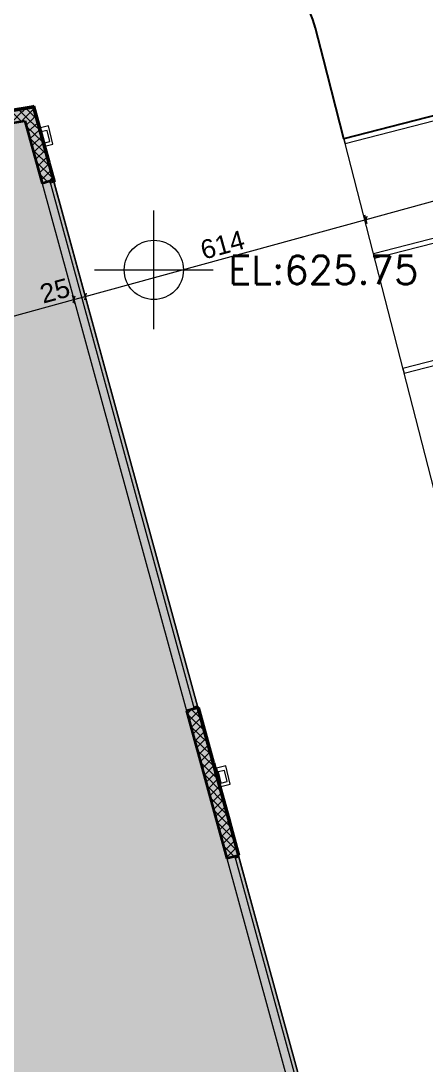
# Model space of a CAD drawing. Header units: metres. Extents: x 7516628 to 7516794, y 4692096 to 4692450.
# Drawn here: x 7516701.82 to 7516710.37, y 4692386.03 to 4692408.06 of the extents above; entities that cross this region are included whole.
import ezdxf

# ---------------------------------------------------------------- set-up
doc = ezdxf.new("R2010")
doc.units = ezdxf.units.M
for name, color, linetype, lineweight in [('New_2D Drafting - General_Pen_No__102', 254, 'Continuous', 0), ('New_2D Drafting - General_Pen_No__2', 8, 'Continuous', 0), ('New_Archicad Windows_Pen_No__103', 31, 'Continuous', 0), ('New_Archicad Windows_Pen_No__82', 253, 'Continuous', 0), ('New_Dimensioning - General', 7, 'Continuous', 0), ('New_Dimensioning - General_Pen_No__1', 7, 'Continuous', 0), ('New_Dimensioning - General_Pen_No__142', 8, 'Continuous', 0), ('New_Dimensioning - General_Pen_No__161', 251, 'Continuous', 0), ('New_Structural - Bearing', 7, 'Continuous', 0), ('New_Structural - Bearing_Pen_No__1', 7, 'Continuous', 0), ('New_Structural - Bearing_Pen_No__102', 254, 'Continuous', 0), ('New_Structural - Bearing_Pen_No__150', 58, 'Continuous', 0), ('New_Structural - Bearing_Pen_No__184', 254, 'Continuous', 0), ('New_Structural - Bearing_Pen_No__204', 254, 'Continuous', 0), ('New_Structural - Bearing_Pen_No__22', 8, 'Continuous', 0), ('niveleta lartesite', 5, 'Continuous', 0), ('projekt', 7, 'Continuous', 0)]:
    doc.layers.add(name, color=color, linetype=linetype, lineweight=lineweight)
doc.styles.add('GENERATED_STYLE_1', font='arial.ttf')
doc.styles.get("Standard").update_dxf_attribs({"font": 'simplex.shx'})
doc.dimstyles.new('GENERATED_STYLE__1', dxfattribs={"dimtxt": 400, "dimasz": 95, "dimexe": 0.18, "dimexo": 100000, "dimgap": 0, "dimtad": 1, "dimdec": 0, "dimlfac": 0.1, "dimzin": 0, "dimdsep": 46, "dimtxsty": 'GENERATED_STYLE_1', "dimblk": 'ARROWHEAD_2', "dimblk1": 'ARROWHEAD_2', "dimblk2": 'ARROWHEAD_2', "dimcen": 0.09, "dimclrd": 251, "dimclre": 251, "dimclrt": 7, "dimadec": 0, "dimazin": 0, "dimtfac": 1, "dimtdec": 4, "dimtmove": 0, "dimatfit": 3, "dimfxl": 1, "dimtolj": 1, "dimtzin": 0, "dimarcsym": 0})
pattern_1 = [(44.99999999999998, (0, 0), (-91.92387818248316, 91.92387818248324), []), (135.0000000000001, (0, 0), (91.9238781824829, 91.92387818248349), [])]
pattern_2 = [(44.99999999999998, (0, 0), (-176.7766952966368, 176.7766952966369), []), (44.99999999999998, (-35.35533905932736, 35.35533905932739), (-176.7766952966368, 176.7766952966369), []), (44.99999999999998, (-70.71067811865473, 70.71067811865478), (-176.7766952966368, 176.7766952966369), [])]

# ---------------------------------------------------------------- blocks, each defined once
blk = doc.blocks.new('Slab_29', base_point=(-25759.95144974149, 75430.77347846248))
at = {"layer": 'New_Structural - Bearing_Pen_No__204', "color": 254, "linetype": 'Continuous', "lineweight": 0, "flags": 128}
blk.add_lwpolyline([(-25759.95144974149, 75430.77347846248), (-34788.51212851441, 73932.0530940181), (-26392.19093090105, 43277.67679569752), (-17611.85185514205, 45682.63673964111)], close=True, dxfattribs=at)
blk = doc.blocks.new('Slab_35', base_point=(-22076.12423998126, 78576.49033854387))
at = {"layer": 'New_Structural - Bearing_Pen_No__184', "color": 254, "linetype": 'Continuous', "lineweight": 0, "flags": 128}
blk.add_lwpolyline([(-22076.12423998126, 78576.49033854387), (-46303.63800945178, 74554.77856824246), (-45594.77753155443, 72138.23779881523), (-25759.95144974149, 75430.77347846248), (-17611.85185514205, 45682.63673964111), (-7877.09251520846, 10141.71721589582), (-11542.09914180956, 9137.861435929606), (-8828.899790343712, -767.8379691656118), (-6016.712207689124, -26229.73658027559), (-4312.456942216158, -41660.27721866157), (379.2418893517606, -96770.96442558194), (-19548.6329040541, -98467.96360597546), (-19555.13085424627, -98391.65813141585), (-19753.14066366718, -98423.51140641085), (-19721.56030660335, -98794.46769330432), (404.927579019386, -97072.67944604837), (412.0980510651861, -97156.90685625123), (8022.656437035948, -96505.83598593903), (-9.094947e-10, 0), (-2952.555899401886, 11490.56185632594), (-19643.20814535404, 76446.13885095759), (-19811.53685661957, 77101.22940127758, 0.388950843474932)], format="xyb", close=True, dxfattribs=at)
blk = doc.blocks.new('Slab_280', base_point=(-17943.70780401004, 69826.53850988435))
at = {"layer": 'New_Structural - Bearing_Pen_No__1', "color": 7, "linetype": 'Continuous', "lineweight": 13, "flags": 128}
blk.add_lwpolyline([(-17943.70780401004, 69826.53850988435), (-13214.85044498695, 71041.64146716811), (-13239.73747113723, 71138.49515026505), (-17968.59483016123, 69923.39219298038)], close=True, dxfattribs=at)
blk = doc.blocks.new('Slab_282', base_point=(-18565.88345778163, 72247.88058729791))
at = {"layer": 'New_Structural - Bearing_Pen_No__1', "color": 7, "linetype": 'Continuous', "lineweight": 13, "flags": 128}
blk.add_lwpolyline([(-18565.88345778163, 72247.88058729791), (-13837.02609875763, 73462.98354458167), (-13861.91312490791, 73559.8372276786), (-18590.77048393192, 72344.73427039439)], close=True, dxfattribs=at)
blk = doc.blocks.new('Slab_284', base_point=(-19188.05911156414, 74669.22266470874))
at = {"layer": 'New_Structural - Bearing_Pen_No__1', "color": 7, "linetype": 'Continuous', "lineweight": 13, "flags": 128}
blk.add_lwpolyline([(-19188.05911156414, 74669.22266470874), (-14459.20175254014, 75884.32562199296), (-14484.08877869042, 75981.17930508943), (-19212.94613771442, 74766.07634780521)], close=True, dxfattribs=at)
blk = doc.blocks.new('Slab_841', base_point=(-16614.15499453505, 81003.69070829356))
at = {"layer": 'New_Structural - Bearing_Pen_No__150', "color": 58, "linetype": 'Continuous', "lineweight": 25, "flags": 128}
blk.add_lwpolyline([(-16614.15499453505, 81003.69070829356, -0.3889508434751074), (-15481.86130285467, 80266.06023966042), (-14710.70449464969, 77264.92315453288), (-14412.12212161008, 76102.92001437029), (-14508.97580484161, 76078.03298818499), (-14484.08877869042, 75981.17930508943), (-19211.59697254825, 74766.42302237314), (-19643.20814535404, 76446.13885095759), (-19811.53685661957, 77101.22940127758, 0.3889508434749808), (-22076.12423998126, 78576.49033854387), (-24340.75467636194, 78200.56687532588), (-24790.86750022907, 79646.37516863787)], format="xyb", close=True, dxfattribs=at)
blk = doc.blocks.new('Slab_893', base_point=(-25548.45172723807, 74608.02665132709))
at = {"layer": 'New_Structural - Bearing_Pen_No__184', "color": 254, "linetype": 'Continuous', "lineweight": 0, "flags": 128}
for points in [[(-25548.45172723807, 74608.02665132709), (-25348.88274815179, 74654.86796715448), (-25439.65703995747, 75041.61484697522), (-25639.22601904375, 74994.77353114785)], [(-25413.05313220076, 74708.50757996488), (-25468.18617197471, 74944.79227987777), (-25601.51127547023, 74913.68312115273), (-25546.37823569628, 74677.39842123986)]]:
    blk.add_lwpolyline(points, close=True, dxfattribs=at)
blk = doc.blocks.new('Slab_894', base_point=(-21810.1383990603, 61109.66475551581))
at = {"layer": 'New_Structural - Bearing_Pen_No__184', "color": 254, "linetype": 'Continuous', "lineweight": 0, "flags": 128}
for points in [[(-21810.1383990603, 61109.66475551581), (-21610.56941997402, 61156.50607134321), (-21701.3437117797, 61543.25295116394), (-21900.91269086597, 61496.41163533656)], [(-21674.73980402299, 61210.14568415359), (-21729.87284379694, 61446.43038406649), (-21863.19794729246, 61415.32122534145), (-21808.06490751851, 61179.03652542859)]]:
    blk.add_lwpolyline(points, close=True, dxfattribs=at)
blk = doc.blocks.new('Storefront Window with Transom 2 27_2')
at = {"layer": 'New_Archicad Windows_Pen_No__103', "linetype": 'Continuous', "lineweight": 13}
h = blk.add_hatch(dxfattribs=at)
h.set_pattern_fill('ALUMINIUM', color=31, style=0, pattern_type=2)
h.set_pattern_definition(pattern_2)
h.paths.add_polyline_path([(-7118.063916973631, 0), (-7118.063916973631, -80), (-7078.06391697363, -80), (-7078.06391697363, 0)])
h = blk.add_hatch(dxfattribs=at)
h.set_pattern_fill('ALUMINIUM', color=31, style=0, pattern_type=2)
h.set_pattern_definition(pattern_2)
h.paths.add_polyline_path([(7078.06391697363, 0), (7078.06391697363, -80), (7118.063916973631, -80), (7118.063916973631, 0)])
at = {"layer": 'New_Archicad Windows_Pen_No__82', "color": 253, "linetype": 'Continuous', "lineweight": 20}
for p, q in [((-7118.063916973631, 170), (7118.063916973631, 170)), ((-7118.063916973631, 0), (-7118.063916973631, 170)), ((-7118.063916973631, 0), (7118.063916973631, 0)), ((-7118.063916973631, 0), (-7118.063916973631, -80)), ((-7078.06391697363, 0), (-7118.063916973631, 0)), ((-7118.063916973631, -80), (-7118.063916973631, 0)), ((-7118.063916973631, -80), (-7118.063916973631, 0)), ((-7078.06391697363, -80), (-7078.06391697363, 0)), ((7078.06391697363, 0), (7078.06391697363, -80)), ((7118.063916973631, 0), (7078.06391697363, 0)), ((7118.063916973631, 0), (7118.063916973631, 170)), ((7118.063916973631, -80), (7118.063916973631, 0)), ((7118.063916973631, -80), (7118.063916973631, 0)), ((7118.063916973631, -80), (7118.063916973631, 0)), ((-7118.063916973631, -80), (7118.063916973631, -80)), ((-7118.063916973631, -80), (7118.063916973631, -80)), ((-7118.063916973631, -80), (-7078.06391697363, -80)), ((7078.06391697363, -80), (7118.063916973631, -80))]:
    blk.add_line(p, q, dxfattribs=at)
blk = doc.blocks.new('Storefront Window with Transom 2 27_3')
at = {"layer": 'New_Archicad Windows_Pen_No__103', "linetype": 'Continuous', "lineweight": 13}
h = blk.add_hatch(dxfattribs=at)
h.set_pattern_fill('ALUMINIUM', color=31, style=0, pattern_type=2)
h.set_pattern_definition(pattern_2)
h.paths.add_polyline_path([(-5767.104351837435, 0), (-5767.104351837435, -80), (-5727.104351837435, -80), (-5727.104351837435, 0)])
h = blk.add_hatch(dxfattribs=at)
h.set_pattern_fill('ALUMINIUM', color=31, style=0, pattern_type=2)
h.set_pattern_definition(pattern_2)
h.paths.add_polyline_path([(5727.104351837435, 0), (5727.104351837435, -80), (5767.104351837435, -80), (5767.104351837435, 0)])
at = {"layer": 'New_Archicad Windows_Pen_No__82', "color": 253, "linetype": 'Continuous', "lineweight": 20}
for p, q in [((-5767.104351837435, 170), (5767.104351837435, 170)), ((-5767.104351837435, 0), (-5767.104351837435, 170)), ((-5767.104351837435, 0), (5767.104351837435, 0)), ((-5767.104351837435, 0), (-5767.104351837435, -80)), ((-5727.104351837435, 0), (-5767.104351837435, 0)), ((-5767.104351837435, -80), (-5767.104351837435, 0)), ((-5767.104351837435, -80), (-5767.104351837435, 0)), ((-5727.104351837435, -80), (-5727.104351837435, 0)), ((5727.104351837435, 0), (5727.104351837435, -80)), ((5767.104351837435, 0), (5727.104351837435, 0)), ((5767.104351837435, 0), (5767.104351837435, 170)), ((5767.104351837435, -80), (5767.104351837435, 0)), ((5767.104351837435, -80), (5767.104351837435, 0)), ((5767.104351837435, -80), (5767.104351837435, 0)), ((-5767.104351837435, -80), (5767.104351837435, -80)), ((-5767.104351837435, -80), (5767.104351837435, -80)), ((-5767.104351837435, -80), (-5727.104351837435, -80)), ((5727.104351837435, -80), (5767.104351837435, -80))]:
    blk.add_line(p, q, dxfattribs=at)
blk = doc.blocks.new('Wall_2', base_point=(-25759.95144974058, 75430.77347846248))
at = {"layer": 'New_Structural - Bearing_Pen_No__102', "linetype": 'Continuous', "lineweight": 13}
h = blk.add_hatch(dxfattribs=at)
h.set_pattern_fill('CONCRETE_BLOCK', color=254, style=0, pattern_type=2)
h.set_pattern_definition(pattern_1)
h.paths.add_polyline_path([(-26007.88677576297, 75389.61678289309), (-25941.49279262144, 75147.21703314212), (-25759.9514497354, 75430.77347846248)])
h = blk.add_hatch(dxfattribs=at)
h.set_pattern_fill('CONCRETE_BLOCK', color=254, style=0, pattern_type=2)
h.set_pattern_definition(pattern_1)
h.paths.add_polyline_path([(-25941.49279228276, 75147.21703314211), (-25693.55746625519, 75188.3737287115), (-25759.95144939672, 75430.77347846246)])
h = blk.add_hatch(dxfattribs=at)
h.set_pattern_fill('CONCRETE_BLOCK', color=254, style=0, pattern_type=2)
h.set_pattern_definition(pattern_1)
h.paths.add_polyline_path([(-25941.49279228276, 75147.21697686042), (-25580.01856986692, 73827.4999245613), (-25338.89960950447, 73893.54292803195), (-25693.55757245095, 75188.37372913765)])
h = blk.add_hatch(dxfattribs=at)
h.set_pattern_fill('CONCRETE_BLOCK', color=254, style=0, pattern_type=2)
h.set_pattern_definition(pattern_1)
h.paths.add_polyline_path([(-22291.87796911892, 62769.08202680836), (-22532.99692948135, 62703.03902333772), (-21679.80846080797, 59588.10793969979), (-21438.68950044554, 59654.15117563273)])
at = {"layer": 'New_Structural - Bearing_Pen_No__22', "color": 8, "linetype": 'Continuous', "lineweight": 35}
for p, q in [((-25416.05766936924, 73872.40920429872), (-25580.01849213826, 73827.49986677403)), ((-25338.899635125, 73893.5430101927), (-25416.05766936924, 73872.40920429872)), ((-22369.03607081911, 62747.94832756865), (-22532.99689358812, 62703.03899004395)), ((-22291.87803657486, 62769.08213346262), (-22369.03607081911, 62747.94832756865)), ((-21515.84756185982, 59633.01727722448), (-21679.80838462885, 59588.10793969979)), ((-21438.68952761558, 59654.15108311844), (-21515.84756185982, 59633.01727722448))]:
    blk.add_line(p, q, dxfattribs=at)
at = {"layer": 'New_Structural - Bearing_Pen_No__22', "color": 8, "linetype": 'Continuous', "lineweight": 35, "flags": 128}
for points in [[(-25759.95144974058, 75430.77347846248), (-26007.88677576297, 75389.61678246692)], [(-25338.899635125, 73893.5430101927), (-25759.95144974058, 75430.77347846248)], [(-25941.49279228276, 75147.21703314211), (-25580.01849213825, 73827.49986677403)], [(-22532.99689358811, 62703.03899004395), (-21679.80838462884, 59588.1079396998)], [(-21438.68952761558, 59654.15108311844), (-22291.87803657485, 62769.08213346262)]]:
    blk.add_lwpolyline(points, dxfattribs=at)
at = {"layer": 'New_Archicad Windows_Pen_No__82', "color": 253, "linetype": 'Continuous', "lineweight": 20, "xscale": -1, "zscale": 1000, "rotation": 105.3177927963205}
for name, p in [('Storefront Window with Transom 2 27_3', (-23892.54687009417, 68310.1787659337)), ('Storefront Window with Transom 2 27_2', (-19635.45029733235, 52767.81953399233))]:
    blk.add_blockref(name, p, dxfattribs=at)
blk = doc.blocks.new('Wall_75', base_point=(-25740.66194117953, 75436.05692993596))
at = {"layer": 'New_Structural - Bearing_Pen_No__102', "linetype": 'Continuous', "lineweight": 13}
h = blk.add_hatch(dxfattribs=at)
h.set_pattern_fill('CONCRETE_BLOCK', color=254, style=0, pattern_type=2)
h.set_pattern_definition(pattern_1)
h.paths.add_polyline_path([(-25765.80828593975, 75452.15637423642), (-25760.49676728842, 75432.76439425634), (-25745.97345985753, 75455.44890988198)])
h = blk.add_hatch(dxfattribs=at)
h.set_pattern_fill('CONCRETE_BLOCK', color=254, style=0, pattern_type=2)
h.set_pattern_definition(pattern_1)
h.paths.add_polyline_path([(-25760.49676726133, 75432.76439425633), (-25740.66194117909, 75436.05692990188), (-25745.97345983042, 75455.44890988198)])
h = blk.add_hatch(dxfattribs=at)
h.set_pattern_fill('CONCRETE_BLOCK', color=254, style=0, pattern_type=2)
h.set_pattern_definition(pattern_1)
h.paths.add_polyline_path([(-25760.49676726133, 75432.76439425633), (-25442.9443613306, 74273.40296479892), (-25423.65485276954, 74278.68641627242), (-25740.66194117952, 75436.05692993595)])
at = {"layer": 'New_Structural - Bearing_Pen_No__22', "color": 8, "linetype": 'Continuous', "lineweight": 35, "flags": 128}
for points in [[(-25745.97345985796, 75455.44890988196), (-25765.80828593975, 75452.15637420231)], [(-25760.49676726132, 75432.76439425633), (-25442.9443613306, 74273.40296479892)], [(-25423.65485276954, 74278.68641627242), (-25745.97345985795, 75455.44890988196)], [(-25442.9443613306, 74273.40296479892), (-25423.65485276954, 74278.68641627242)]]:
    blk.add_lwpolyline(points, dxfattribs=at)
blk = doc.blocks.new('Wall_76', base_point=(-25421.01312703279, 74269.04166199188))
at = {"layer": 'New_Structural - Bearing_Pen_No__102', "linetype": 'Continuous', "lineweight": 13}
h = blk.add_hatch(dxfattribs=at)
h.set_pattern_fill('CONCRETE_BLOCK', color=254, style=0, pattern_type=2)
h.set_pattern_definition(pattern_1)
h.paths.add_polyline_path([(-25440.30263559385, 74263.75821051838), (-25328.98001932731, 73857.32719278621), (-25309.69051076624, 73862.61064425972), (-25421.01312703279, 74269.04166199188)])
at = {"layer": 'New_Structural - Bearing_Pen_No__22', "color": 8, "linetype": 'Continuous', "lineweight": 35, "flags": 128}
for points in [[(-25421.01312703279, 74269.04166199188), (-25440.30263559385, 74263.75821051838)], [(-25440.30263559385, 74263.75821051838), (-25328.98001932731, 73857.32719278621)], [(-25309.69051076624, 73862.61064425972), (-25421.01312703279, 74269.04166199188)], [(-25328.98001932731, 73857.32719278621), (-25309.69051076624, 73862.61064425972)]]:
    blk.add_lwpolyline(points, dxfattribs=at)
blk = doc.blocks.new('Wall_77', base_point=(-25740.66194117953, 75436.05692993596))
at = {"layer": 'New_Structural - Bearing_Pen_No__102', "linetype": 'Continuous', "lineweight": 13}
h = blk.add_hatch(dxfattribs=at)
h.set_pattern_fill('CONCRETE_BLOCK', color=254, style=0, pattern_type=2)
h.set_pattern_definition(pattern_1)
h.paths.add_polyline_path([(-26927.73795456318, 75259.27871320678), (-26924.46282003048, 75239.54869707876), (-25760.49676726133, 75432.76439778152), (-25765.80828794559, 75452.15637579122)])
at = {"layer": 'New_Structural - Bearing_Pen_No__22', "color": 8, "linetype": 'Continuous', "lineweight": 35, "flags": 128}
for points in [[(-25765.80828593975, 75452.15637420231), (-26927.73795456318, 75259.27871168159)], [(-26924.46281734889, 75239.54869707876), (-25760.49676726133, 75432.76439425634)], [(-26927.73795456318, 75259.27871168159), (-26924.46281734889, 75239.54869707876)]]:
    blk.add_lwpolyline(points, dxfattribs=at)
blk = doc.blocks.new('Wall_78', base_point=(-22272.58852801371, 62774.36558493614))
at = {"layer": 'New_Structural - Bearing_Pen_No__102', "linetype": 'Continuous', "lineweight": 13}
h = blk.add_hatch(dxfattribs=at)
h.set_pattern_fill('CONCRETE_BLOCK', color=254, style=0, pattern_type=2)
h.set_pattern_definition(pattern_1)
h.paths.add_polyline_path([(-22291.87803657477, 62769.08213346264), (-21973.8989842262, 61608.16304803529), (-21954.60947566514, 61613.44649950879), (-22272.58852801371, 62774.36558493614)])
at = {"layer": 'New_Structural - Bearing_Pen_No__22', "color": 8, "linetype": 'Continuous', "lineweight": 35, "flags": 128}
for points in [[(-22272.58852801371, 62774.36558493614), (-22291.87803657477, 62769.08213346264)], [(-22291.87803657477, 62769.08213346264), (-21973.8989842262, 61608.16304803529)], [(-21954.60947566514, 61613.44649950879), (-22272.58852801371, 62774.36558493614)], [(-21973.8989842262, 61608.16304803529), (-21954.60947566514, 61613.44649950879)]]:
    blk.add_lwpolyline(points, dxfattribs=at)
blk = doc.blocks.new('Wall_79', base_point=(-21951.96774992839, 61603.80174522826))
at = {"layer": 'New_Structural - Bearing_Pen_No__102', "linetype": 'Continuous', "lineweight": 13}
h = blk.add_hatch(dxfattribs=at)
h.set_pattern_fill('CONCRETE_BLOCK', color=254, style=0, pattern_type=2)
h.set_pattern_definition(pattern_1)
h.paths.add_polyline_path([(-21971.25725848945, 61598.51829375476), (-21892.00548638695, 61309.17566533888), (-21872.7159778259, 61314.45911681238), (-21951.96774992839, 61603.80174522826)])
at = {"layer": 'New_Structural - Bearing_Pen_No__22', "color": 8, "linetype": 'Continuous', "lineweight": 35, "flags": 128}
for points in [[(-21951.96774992839, 61603.80174522826), (-21971.25725848945, 61598.51829375476)], [(-21971.25725848945, 61598.51829375476), (-21892.00548638695, 61309.17566533888)], [(-21872.7159778259, 61314.45911681238), (-21951.96774992839, 61603.80174522826)], [(-21892.00548638695, 61309.17566533888), (-21872.7159778259, 61314.45911681238)]]:
    blk.add_lwpolyline(points, dxfattribs=at)
blk = doc.blocks.new('Wall_80', base_point=(-21870.07425208915, 61304.81436253185))
at = {"layer": 'New_Structural - Bearing_Pen_No__102', "linetype": 'Continuous', "lineweight": 13}
h = blk.add_hatch(dxfattribs=at)
h.set_pattern_fill('CONCRETE_BLOCK', color=254, style=0, pattern_type=2)
h.set_pattern_definition(pattern_1)
h.paths.add_polyline_path([(-21889.3637606502, 61299.53091105835), (-21625.19118697522, 60335.05548300539), (-21605.90167841416, 60340.3389344789), (-21870.07425208915, 61304.81436253185)])
at = {"layer": 'New_Structural - Bearing_Pen_No__22', "color": 8, "linetype": 'Continuous', "lineweight": 35, "flags": 128}
for points in [[(-21870.07425208915, 61304.81436253185), (-21889.3637606502, 61299.53091105835)], [(-21889.3637606502, 61299.53091105835), (-21625.19118697522, 60335.05548300539)], [(-21605.90167841416, 60340.3389344789), (-21870.07425208915, 61304.81436253185)], [(-21625.19118697522, 60335.05548300539), (-21605.90167841416, 60340.3389344789)]]:
    blk.add_lwpolyline(points, dxfattribs=at)
blk = doc.blocks.new('Wall_81', base_point=(-21603.25995267741, 60330.69418019837))
at = {"layer": 'New_Structural - Bearing_Pen_No__102', "linetype": 'Continuous', "lineweight": 13}
h = blk.add_hatch(dxfattribs=at)
h.set_pattern_fill('CONCRETE_BLOCK', color=254, style=0, pattern_type=2)
h.set_pattern_definition(pattern_1)
h.paths.add_polyline_path([(-21622.54946123847, 60325.41072872486), (-21438.68952761434, 59654.15108311878), (-21419.40001905328, 59659.43453459228), (-21603.25995267741, 60330.69418019837)])
at = {"layer": 'New_Structural - Bearing_Pen_No__22', "color": 8, "linetype": 'Continuous', "lineweight": 35, "flags": 128}
for points in [[(-21603.25995267741, 60330.69418019837), (-21622.54946123847, 60325.41072872486)], [(-21622.54946123847, 60325.41072872486), (-21438.68952761434, 59654.15108311878)], [(-21419.40001905328, 59659.43453459228), (-21603.25995267741, 60330.69418019837)], [(-21438.68952761434, 59654.15108311878), (-21419.40001905328, 59659.43453459228)]]:
    blk.add_lwpolyline(points, dxfattribs=at)
blk = doc.blocks.new('Storefront Window with Transom 2 27_35')
at = {"layer": 'New_Archicad Windows_Pen_No__103', "linetype": 'Continuous', "lineweight": 13}
h = blk.add_hatch(dxfattribs=at)
h.set_pattern_fill('ALUMINIUM', color=31, style=0, pattern_type=2)
h.set_pattern_definition(pattern_2)
h.paths.add_polyline_path([(-3749.999999999997, 0), (-3749.999999999997, -80), (-3709.999999999997, -80), (-3709.999999999997, 0)])
h = blk.add_hatch(dxfattribs=at)
h.set_pattern_fill('ALUMINIUM', color=31, style=0, pattern_type=2)
h.set_pattern_definition(pattern_2)
h.paths.add_polyline_path([(3709.999999999997, 0), (3709.999999999997, -80), (3749.999999999997, -80), (3749.999999999997, 0)])
at = {"layer": 'New_Archicad Windows_Pen_No__82', "color": 253, "linetype": 'Continuous', "lineweight": 20}
for p, q in [((-3749.999999999997, 170), (3749.999999999997, 170)), ((-3749.999999999997, 0), (-3749.999999999997, 170)), ((-3749.999999999997, 0), (3749.999999999997, 0)), ((-3749.999999999997, 0), (-3749.999999999997, -80)), ((-3709.999999999997, 0), (-3749.999999999997, 0)), ((-3749.999999999997, -80), (-3749.999999999997, 0)), ((-3749.999999999997, -80), (-3749.999999999997, 0)), ((-3709.999999999997, -80), (-3709.999999999997, 0)), ((3709.999999999997, 0), (3709.999999999997, -80)), ((3749.999999999997, 0), (3709.999999999997, 0)), ((3749.999999999997, 0), (3749.999999999997, 170)), ((3749.999999999997, -80), (3749.999999999997, 0)), ((3749.999999999997, -80), (3749.999999999997, 0)), ((3749.999999999997, -80), (3749.999999999997, 0)), ((-3749.999999999997, -80), (3749.999999999997, -80)), ((-3749.999999999997, -80), (3749.999999999997, -80)), ((-3749.999999999997, -80), (-3709.999999999997, -80)), ((3709.999999999997, -80), (3749.999999999997, -80))]:
    blk.add_line(p, q, dxfattribs=at)
blk = doc.blocks.new('Wall_90', base_point=(-34788.64314286301, 73932.03134593647))
at = {"layer": 'New_Structural - Bearing_Pen_No__102', "linetype": 'Continuous', "lineweight": 13}
h = blk.add_hatch(dxfattribs=at)
h.set_pattern_fill('CONCRETE_BLOCK', color=254, style=0, pattern_type=2)
h.set_pattern_definition(pattern_1)
h.paths.add_polyline_path([(-27001.74396508236, 75224.63883496547), (-26960.80463960133, 74978.01365354312), (-25941.49279228276, 75147.21709422958), (-26007.88681319313, 75389.61678339682)])
h = blk.add_hatch(dxfattribs=at)
h.set_pattern_fill('CONCRETE_BLOCK', color=254, style=0, pattern_type=2)
h.set_pattern_definition(pattern_1)
h.paths.add_polyline_path([(-34540.70781684062, 73973.18798177445), (-34474.31379593025, 73730.7882926072), (-34359.56021041013, 73749.83709257266), (-34400.49940775275, 73996.46227399501)])
at = {"layer": 'New_Structural - Bearing_Pen_No__22', "color": 8, "linetype": 'Continuous', "lineweight": 35}
for p, q in [((-27001.74390109633, 75224.63877700652), (-26988.64335223913, 75145.71871859525)), ((-26988.64335223913, 75145.71871859525), (-26960.80468591756, 74978.01359447127)), ((-34400.49937715389, 73996.46232164347), (-34387.39882829669, 73917.54226323217)), ((-34387.39882829669, 73917.54226323217), (-34359.56016197513, 73749.8371391082))]:
    blk.add_line(p, q, dxfattribs=at)
at = {"layer": 'New_Structural - Bearing_Pen_No__22', "color": 8, "linetype": 'Continuous', "lineweight": 35, "flags": 128}
for points in [[(-26007.88677576297, 75389.61678246692), (-27001.7439387201, 75224.63877076106)], [(-26960.8047512611, 74978.01358362439), (-25941.49279228276, 75147.21703314212)], [(-34400.49932573923, 73996.46233017817), (-34540.70781684061, 73973.18804193202)], [(-34474.31383336024, 73730.78829260723), (-34359.56015288559, 73749.83714061705)]]:
    blk.add_lwpolyline(points, dxfattribs=at)
at = {"layer": 'New_Archicad Windows_Pen_No__82', "color": 253, "linetype": 'Continuous', "lineweight": 20, "xscale": -0.9999999999999998, "zscale": 1000, "rotation": 189.4250255970148}
blk.add_blockref('Storefront Window with Transom 2 27_35', (-30688.02109026791, 74531.63049091371), dxfattribs=at)
blk = doc.blocks.new('*D781')
at = {"layer": 'New_Dimensioning - General_Pen_No__142', "color": 8, "linetype": 'Continuous', "lineweight": 13}
for p, q in [((-24890.93507459971, 71448.29887564253), (-24927.51848893858, 71308.6744427095)), ((-33189.16384871014, 69175.39031992167), (-33225.747263049, 69035.76588698864))]:
    blk.add_line(p, q, dxfattribs=at)
at = {"layer": 'New_Dimensioning - General_Pen_No__161', "color": 251, "linetype": 'Continuous', "lineweight": 13}
for p, q in [((-33207.45555587957, 69105.57810345516), (-24909.22678176915, 71378.48665917602)), ((-33182.6893770975, 69015.1585320752), (-33232.22173466164, 69195.99767483512)), ((-33448.57441289208, 69039.5349600365), (-33207.45555587957, 69105.57810345516))]:
    blk.add_line(p, q, dxfattribs=at)
at = {"layer": 'New_Dimensioning - General_Pen_No__1', "color": 7, "lineweight": 13, "char_height": 400, "attachment_point": 7, "rotation": 15.317792796364982, "style": 'GENERATED_STYLE_1'}
for s, insert in [('\\A1;25', (-25553.70588931082, 71284.9086366551)), ('\\A1;860', (-29520.85173457229, 70198.29606197902)), ('\\A1;25', (-33193.74770043998, 69192.2793694604))]:
    blk.add_mtext(s, dxfattribs=dict(at, insert=insert))
blk = doc.blocks.new('ARROWHEAD_2')
at = {"color": 0, "linetype": 'Continuous', "lineweight": 0}
for p, q in [((0, 0), (-1, 0)), ((-0.3781315, -0.6550000000000001), (0.3781315, 0.6550000000000001))]:
    blk.add_line(p, q, dxfattribs=at)
blk = doc.blocks.new('*D782')
at = {"layer": 'New_Dimensioning - General_Pen_No__142', "color": 8, "linetype": 'Continuous', "lineweight": 13}
for p, q in [((-24890.93507459971, 71448.29887564253), (-24927.51848893858, 71308.6744427095)), ((-24649.81621758651, 71514.34201906137), (-24686.39963192537, 71374.71758612835))]:
    blk.add_line(p, q, dxfattribs=at)
at = {"layer": 'New_Dimensioning - General_Pen_No__161', "color": 251, "linetype": 'Continuous', "lineweight": 13}
for p, q in [((-33207.45555587957, 69105.57810345516), (-24909.22678176915, 71378.48665917602)), ((-24884.46060298708, 71288.06708779607), (-24933.99296055121, 71468.90623055598)), ((-24909.22678176915, 71378.48665917602), (-24668.10792475594, 71444.52980259486))]:
    blk.add_line(p, q, dxfattribs=at)
blk = doc.blocks.new('*D783')
at = {"layer": 'New_Dimensioning - General_Pen_No__142', "color": 8, "linetype": 'Continuous', "lineweight": 13}
for p, q in [((-18727.721222719, 73136.42074791263), (-18764.30463705787, 72996.79631497958)), ((-24649.81621758651, 71514.34201906137), (-24686.39963192537, 71374.71758612835))]:
    blk.add_line(p, q, dxfattribs=at)
at = {"layer": 'New_Dimensioning - General_Pen_No__161', "color": 251, "linetype": 'Continuous', "lineweight": 13}
for p, q in [((-24668.10792475594, 71444.52980259486), (-18746.01292988843, 73066.60853144612)), ((-24643.34174597388, 71354.1102312149), (-24692.87410353801, 71534.94937397481))]:
    blk.add_line(p, q, dxfattribs=at)
at = {"layer": 'New_Dimensioning - General_Pen_No__1', "color": 7, "lineweight": 13, "insert": (-22169.57099307011, 72211.83284768394), "char_height": 400, "attachment_point": 7, "rotation": 15.317792796364982, "style": 'GENERATED_STYLE_1'}
blk.add_mtext('\\A1;614', dxfattribs=at)
blk = doc.blocks.new('*D784')
at = {"layer": 'New_Dimensioning - General_Pen_No__142', "color": 8, "linetype": 'Continuous', "lineweight": 13}
for p, q in [((-14022.15399607803, 74425.28904741291), (-14058.7374104169, 74285.66461447987)), ((-18727.721222719, 73136.42074791263), (-18764.30463705787, 72996.79631497958))]:
    blk.add_line(p, q, dxfattribs=at)
at = {"layer": 'New_Dimensioning - General_Pen_No__161', "color": 251, "linetype": 'Continuous', "lineweight": 13}
for p, q in [((-18746.01292988843, 73066.60853144612), (-14040.44570324747, 74355.47683094638)), ((-18721.24675110636, 72976.18896006617), (-18770.7791086705, 73157.02810282608)), ((-24668.10792475594, 71444.52980259486), (-18746.01292988843, 73066.60853144612))]:
    blk.add_line(p, q, dxfattribs=at)
at = {"layer": 'New_Dimensioning - General_Pen_No__1', "color": 7, "lineweight": 13, "insert": (-16855.73988231588, 73667.30636185971), "char_height": 400, "attachment_point": 7, "rotation": 15.317792796364982, "style": 'GENERATED_STYLE_1'}
blk.add_mtext('\\A1;488', dxfattribs=at)
blk = doc.blocks.new('*D785')
at = {"layer": 'New_Dimensioning - General_Pen_No__142', "color": 8, "linetype": 'Continuous', "lineweight": 13}
for p, q in [((-8130.976145350627, 76038.89948220439), (-8167.559559689495, 75899.27504927135)), ((-14022.15399607803, 74425.28904741291), (-14058.7374104169, 74285.66461447987))]:
    blk.add_line(p, q, dxfattribs=at)
at = {"layer": 'New_Dimensioning - General_Pen_No__161', "color": 251, "linetype": 'Continuous', "lineweight": 13}
for p, q in [((-14040.44570324747, 74355.47683094638), (-8149.267852520061, 75969.08726573786)), ((-18746.01292988843, 73066.60853144612), (-14040.44570324747, 74355.47683094638)), ((-14015.6795244654, 74265.05725956643), (-14065.21188202953, 74445.89640232634))]:
    blk.add_line(p, q, dxfattribs=at)
at = {"layer": 'New_Dimensioning - General_Pen_No__1', "color": 7, "lineweight": 13, "insert": (-11537.73445882336, 75123.92323221368), "char_height": 400, "attachment_point": 7, "rotation": 15.317792796364982, "style": 'GENERATED_STYLE_1'}
blk.add_mtext('\\A1;611', dxfattribs=at)
blk = doc.blocks.new('A$C11597C86')
at = {"layer": 'New_2D Drafting - General_Pen_No__102', "linetype": 'Continuous', "lineweight": 0}
blk.add_hatch(color=7, dxfattribs=at).paths.add_polyline_path([(100277.9427873297, 79747.3548798199), (108426.0423819292, 49999.21814099853), (99645.70330617022, 47594.25819705494), (91249.38210855686, 78248.63449537553)])
at = {"layer": 'New_2D Drafting - General_Pen_No__2', "color": 8, "linetype": 'Continuous', "lineweight": 15, "flags": 128}
blk.add_lwpolyline([(100277.9427873297, 79747.3548798199), (108426.0423819292, 49999.21814099853), (99645.70330617022, 47594.25819705494), (91249.38210855686, 78248.63449537553)], close=True, dxfattribs=at)
at = {"layer": 'New_Structural - Bearing', "color": 58, "linetype": 'Continuous', "lineweight": 25}
blk.add_blockref('Slab_841', (109423.7392425362, 85320.27210965098), dxfattribs=at)
at = {"layer": 'New_Structural - Bearing', "color": 254, "linetype": 'Continuous', "lineweight": 0}
for name, p in [('Slab_35', (103961.76999709, 82893.0717399013)), ('Slab_29', (100277.9427873297, 79747.3548798199)), ('Slab_893', (100489.4425098332, 78924.60805268452)), ('Slab_894', (104227.755838011, 65426.24615687324))]:
    blk.add_blockref(name, p, dxfattribs=at)
at = {"layer": 'New_Structural - Bearing', "color": 7, "linetype": 'Continuous', "lineweight": 13}
for name, p in [('Slab_284', (106849.8351255071, 78985.80406606616)), ('Slab_282', (107472.0107792896, 76564.46198865534)), ('Slab_280', (108094.1864330612, 74143.11991124178))]:
    blk.add_blockref(name, p, dxfattribs=at)
at = {"layer": 'New_Structural - Bearing', "color": 8, "lineweight": 35}
for name, p in [('Wall_77', (100297.2322958917, 79752.6383312934)), ('Wall_2', (100277.9427873307, 79747.3548798199)), ('Wall_75', (100297.2322958917, 79752.6383312934)), ('Wall_90', (91249.25109420827, 78248.6127472939)), ('Wall_76', (100616.8811100385, 78585.62306334933)), ('Wall_78', (103765.3057090575, 67090.94698629357)), ('Wall_79', (104085.9264871429, 65920.3831465857)), ('Wall_80', (104167.8199849821, 65621.39576388928)), ('Wall_81', (104434.6342843939, 64647.2755815558))]:
    blk.add_blockref(name, p, dxfattribs=at)
at = {"layer": 'New_Dimensioning - General', "color": 251, "linetype": 'Continuous', "lineweight": 13}
for base, p1, p2, picture, middle in [((117888.6263845512, 80285.66866709528), (111578.6924845311, 80200.90702335039), (117573.3351792314, 81436.77461265701), '*D785', (114887.7221193539, 79754.02567549139)), ((111997.4485338238, 78672.05823230381), (106826.297264523, 79083.00442373056), (111578.6924845311, 80200.90702335039), '*D784', (109569.7166618805, 78297.40879582992)), ((107291.8813071828, 77383.18993280355), (110869.6386884254, 41077.82043151029), (106826.297264523, 79083.00442373056), '*D783', (104255.8855511263, 76841.93528165417)), ((101128.6674553021, 75695.06806053345), (97411.52259165404, 56696.94536158171), (110628.5198314121, 41011.77728809147), '*D781', (96904.60480962408, 74828.39849594927)), ((101369.7863123153, 75761.11120395228), (110628.5198314121, 41011.77728809147), (110869.6386884254, 41077.82043151029), '*D782', (100724.9517287222, 75874.80242558432))]:
    dim = blk.add_linear_dim(base=base, p1=p1, p2=p2, angle=15.31779279627998, dimstyle='GENERATED_STYLE__1', dxfattribs=at)
    dim.commit()
    dim.dimension.update_dxf_attribs({"geometry": picture, "text_midpoint": middle, "dimtype": 128, "text_rotation": 15.31779279636498, "insert": (126037.8942370713, 4316.581401357427)})

msp = doc.modelspace()

# ---------------------------------------------------------------- block references
at = {"layer": 'projekt', "xscale": 0.001, "yscale": 0.001, "zscale": 0.001}
msp.add_blockref('A$C11597C86', (7516601.810596049, 4692326.488235551), dxfattribs=at)

# ---------------------------------------------------------------- next in the draw order: linework, layer by layer
at = {"layer": 'niveleta lartesite', "color": 5, "linetype": 'Continuous', "lineweight": 0}
for p, q in [((7516704.627227819, 4692401.558224114, 625.7469999999998), (7516704.627227819, 4692404.058224114, 625.7469999999998)), ((7516703.377227819, 4692402.808224113, 625.7469999999998), (7516705.87722782, 4692402.808224113, 625.7469999999998))]:
    msp.add_line(p, q, dxfattribs=at)
msp.add_circle((7516704.627227819, 4692402.808224113, 625.7469999999998), 0.625, dxfattribs=at)

# ---------------------------------------------------------------- next in the draw order: texts
at = {"layer": 'niveleta lartesite', "color": 5, "linetype": 'Continuous', "lineweight": 0, "insert": (7516706.194727819, 4692402.808224113, 625.7469999999998), "char_height": 0.6, "attachment_point": 4}
msp.add_mtext('EL:625.75', dxfattribs=at)

doc.saveas('drawing.dxf')
